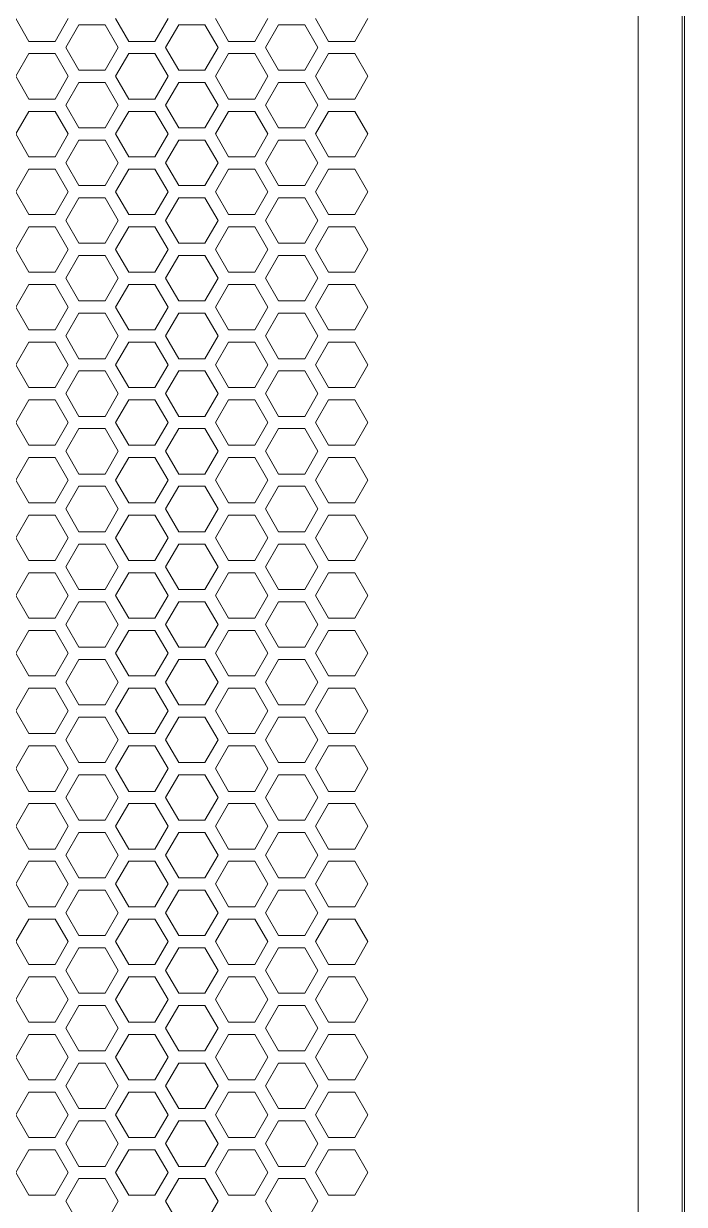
# Model space of a CAD drawing. Header units: millimetres. Extents: x -10 to 46, y -17 to 110.
# Drawn here: x 25.62 to 31.92, y 39.26 to 50.52 of the extents above; entities that cross this region are included whole.
import ezdxf

# ---------------------------------------------------------------- set-up
doc = ezdxf.new("R2010")
doc.units = ezdxf.units.MM

msp = doc.modelspace()

# ---------------------------------------------------------------- linework, layer by layer
at = {"lineweight": 18}
for p, q in [((31.481, 109.983), (31.481, 10.7)), ((31.901, 109.983), (31.901, 10.7)), ((31.921, 10.7), (31.921, 108.523)), ((25.543, 50.568), (25.668, 50.351)), ((25.918, 50.351), (26.043, 50.568)), ((26.495, 50.568), (26.62, 50.351)), ((26.87, 50.351), (26.995, 50.568)), ((27.448, 50.568), (27.573, 50.351)), ((27.823, 50.351), (27.948, 50.568)), ((28.401, 50.568), (28.526, 50.351)), ((28.776, 50.351), (28.901, 50.568)), ((26.144, 50.509), (26.019, 50.293)), ((26.394, 50.509), (26.144, 50.509)), ((26.519, 50.293), (26.394, 50.509)), ((27.097, 50.509), (26.972, 50.293)), ((27.347, 50.509), (27.097, 50.509)), ((27.472, 50.293), (27.347, 50.509)), ((28.049, 50.509), (27.924, 50.293)), ((28.299, 50.509), (28.049, 50.509)), ((28.424, 50.293), (28.299, 50.509)), ((25.668, 50.351), (25.918, 50.351)), ((26.62, 50.351), (26.87, 50.351)), ((27.573, 50.351), (27.823, 50.351)), ((28.526, 50.351), (28.776, 50.351)), ((25.668, 50.234), (25.543, 50.018)), ((25.918, 50.234), (25.668, 50.234)), ((26.043, 50.018), (25.918, 50.234)), ((26.019, 50.293), (26.144, 50.076)), ((26.394, 50.076), (26.519, 50.293)), ((26.62, 50.234), (26.495, 50.018)), ((26.87, 50.234), (26.62, 50.234)), ((26.995, 50.018), (26.87, 50.234)), ((26.972, 50.293), (27.097, 50.076)), ((27.347, 50.076), (27.472, 50.293)), ((27.573, 50.234), (27.448, 50.018)), ((27.823, 50.234), (27.573, 50.234)), ((27.948, 50.018), (27.823, 50.234)), ((27.924, 50.293), (28.049, 50.076)), ((28.299, 50.076), (28.424, 50.293)), ((28.526, 50.234), (28.401, 50.018)), ((28.776, 50.234), (28.526, 50.234)), ((28.901, 50.018), (28.776, 50.234)), ((25.543, 50.018), (25.668, 49.801)), ((25.918, 49.801), (26.043, 50.018)), ((26.144, 50.076), (26.394, 50.076)), ((26.495, 50.018), (26.62, 49.801)), ((26.87, 49.801), (26.995, 50.018)), ((27.097, 50.076), (27.347, 50.076)), ((27.448, 50.018), (27.573, 49.801)), ((27.823, 49.801), (27.948, 50.018)), ((28.049, 50.076), (28.299, 50.076)), ((28.401, 50.018), (28.526, 49.801)), ((28.776, 49.801), (28.901, 50.018)), ((26.144, 49.959), (26.019, 49.743)), ((26.394, 49.959), (26.144, 49.959)), ((26.519, 49.743), (26.394, 49.959)), ((27.097, 49.959), (26.972, 49.743)), ((27.347, 49.959), (27.097, 49.959)), ((27.472, 49.743), (27.347, 49.959)), ((28.049, 49.959), (27.924, 49.743)), ((28.299, 49.959), (28.049, 49.959)), ((28.424, 49.743), (28.299, 49.959)), ((25.668, 49.801), (25.918, 49.801)), ((26.62, 49.801), (26.87, 49.801)), ((27.573, 49.801), (27.823, 49.801)), ((28.526, 49.801), (28.776, 49.801)), ((25.668, 49.684), (25.543, 49.468)), ((25.918, 49.684), (25.668, 49.684)), ((26.043, 49.468), (25.918, 49.684)), ((26.019, 49.743), (26.144, 49.526)), ((26.394, 49.526), (26.519, 49.743)), ((26.62, 49.684), (26.495, 49.468)), ((26.87, 49.684), (26.62, 49.684)), ((26.995, 49.468), (26.87, 49.684)), ((26.972, 49.743), (27.097, 49.526)), ((27.347, 49.526), (27.472, 49.743)), ((27.573, 49.684), (27.448, 49.468)), ((27.823, 49.684), (27.573, 49.684)), ((27.948, 49.468), (27.823, 49.684)), ((27.924, 49.743), (28.049, 49.526)), ((28.299, 49.526), (28.424, 49.743)), ((28.526, 49.684), (28.401, 49.468)), ((28.776, 49.684), (28.526, 49.684)), ((28.901, 49.468), (28.776, 49.684)), ((25.543, 49.468), (25.668, 49.251)), ((25.918, 49.251), (26.043, 49.468)), ((26.144, 49.526), (26.394, 49.526)), ((26.495, 49.468), (26.62, 49.251)), ((26.87, 49.251), (26.995, 49.468)), ((27.097, 49.526), (27.347, 49.526)), ((27.448, 49.468), (27.573, 49.251)), ((27.823, 49.251), (27.948, 49.468)), ((28.049, 49.526), (28.299, 49.526)), ((28.401, 49.468), (28.526, 49.251)), ((28.776, 49.251), (28.901, 49.468)), ((26.144, 49.409), (26.019, 49.193)), ((26.394, 49.409), (26.144, 49.409)), ((26.519, 49.193), (26.394, 49.409)), ((27.097, 49.409), (26.972, 49.193)), ((27.347, 49.409), (27.097, 49.409)), ((27.472, 49.193), (27.347, 49.409)), ((28.049, 49.409), (27.924, 49.193)), ((28.299, 49.409), (28.049, 49.409)), ((28.424, 49.193), (28.299, 49.409)), ((25.668, 49.251), (25.918, 49.251)), ((26.62, 49.251), (26.87, 49.251)), ((27.573, 49.251), (27.823, 49.251)), ((28.526, 49.251), (28.776, 49.251)), ((25.668, 49.134), (25.543, 48.918)), ((25.918, 49.134), (25.668, 49.134)), ((26.043, 48.918), (25.918, 49.134)), ((26.019, 49.193), (26.144, 48.976)), ((26.394, 48.976), (26.519, 49.193)), ((26.62, 49.134), (26.495, 48.918)), ((26.87, 49.134), (26.62, 49.134)), ((26.995, 48.918), (26.87, 49.134)), ((26.972, 49.193), (27.097, 48.976)), ((27.347, 48.976), (27.472, 49.193)), ((27.573, 49.134), (27.448, 48.918)), ((27.823, 49.134), (27.573, 49.134)), ((27.948, 48.918), (27.823, 49.134)), ((27.924, 49.193), (28.049, 48.976)), ((28.299, 48.976), (28.424, 49.193)), ((28.526, 49.134), (28.401, 48.918)), ((28.776, 49.134), (28.526, 49.134)), ((28.901, 48.918), (28.776, 49.134)), ((26.144, 48.976), (26.394, 48.976)), ((27.097, 48.976), (27.347, 48.976)), ((28.049, 48.976), (28.299, 48.976)), ((25.543, 48.918), (25.668, 48.701)), ((25.918, 48.701), (26.043, 48.918)), ((26.144, 48.859), (26.019, 48.643)), ((26.394, 48.859), (26.144, 48.859)), ((26.519, 48.643), (26.394, 48.859)), ((26.495, 48.918), (26.62, 48.701)), ((26.87, 48.701), (26.995, 48.918)), ((27.097, 48.859), (26.972, 48.643)), ((27.347, 48.859), (27.097, 48.859)), ((27.472, 48.643), (27.347, 48.859)), ((27.448, 48.918), (27.573, 48.701)), ((27.823, 48.701), (27.948, 48.918)), ((28.049, 48.859), (27.924, 48.643)), ((28.299, 48.859), (28.049, 48.859)), ((28.424, 48.643), (28.299, 48.859)), ((28.401, 48.918), (28.526, 48.701)), ((28.776, 48.701), (28.901, 48.918)), ((25.668, 48.701), (25.918, 48.701)), ((26.019, 48.643), (26.144, 48.426)), ((26.394, 48.426), (26.519, 48.643)), ((26.62, 48.701), (26.87, 48.701)), ((26.972, 48.643), (27.097, 48.426)), ((27.347, 48.426), (27.472, 48.643)), ((27.573, 48.701), (27.823, 48.701)), ((27.924, 48.643), (28.049, 48.426)), ((28.299, 48.426), (28.424, 48.643)), ((28.526, 48.701), (28.776, 48.701)), ((25.668, 48.584), (25.543, 48.368)), ((25.918, 48.584), (25.668, 48.584)), ((26.043, 48.368), (25.918, 48.584)), ((26.62, 48.584), (26.495, 48.368)), ((26.87, 48.584), (26.62, 48.584)), ((26.995, 48.368), (26.87, 48.584)), ((27.573, 48.584), (27.448, 48.368)), ((27.823, 48.584), (27.573, 48.584)), ((27.948, 48.368), (27.823, 48.584)), ((28.526, 48.584), (28.401, 48.368)), ((28.776, 48.584), (28.526, 48.584)), ((28.901, 48.368), (28.776, 48.584)), ((26.144, 48.426), (26.394, 48.426)), ((27.097, 48.426), (27.347, 48.426)), ((28.049, 48.426), (28.299, 48.426)), ((25.543, 48.368), (25.668, 48.151)), ((25.918, 48.151), (26.043, 48.368)), ((26.144, 48.309), (26.019, 48.093)), ((26.394, 48.309), (26.144, 48.309)), ((26.519, 48.093), (26.394, 48.309)), ((26.495, 48.368), (26.62, 48.151)), ((26.87, 48.151), (26.995, 48.368)), ((27.097, 48.309), (26.972, 48.093)), ((27.347, 48.309), (27.097, 48.309)), ((27.472, 48.093), (27.347, 48.309)), ((27.448, 48.368), (27.573, 48.151)), ((27.823, 48.151), (27.948, 48.368)), ((28.049, 48.309), (27.924, 48.093)), ((28.299, 48.309), (28.049, 48.309)), ((28.424, 48.093), (28.299, 48.309)), ((28.401, 48.368), (28.526, 48.151)), ((28.776, 48.151), (28.901, 48.368)), ((25.668, 48.151), (25.918, 48.151)), ((26.019, 48.093), (26.144, 47.876)), ((26.394, 47.876), (26.519, 48.093)), ((26.62, 48.151), (26.87, 48.151)), ((26.972, 48.093), (27.097, 47.876)), ((27.347, 47.876), (27.472, 48.093)), ((27.573, 48.151), (27.823, 48.151)), ((27.924, 48.093), (28.049, 47.876)), ((28.299, 47.876), (28.424, 48.093)), ((28.526, 48.151), (28.776, 48.151)), ((25.668, 48.034), (25.543, 47.818)), ((25.918, 48.034), (25.668, 48.034)), ((26.043, 47.818), (25.918, 48.034)), ((26.62, 48.034), (26.495, 47.818)), ((26.87, 48.034), (26.62, 48.034)), ((26.995, 47.818), (26.87, 48.034)), ((27.573, 48.034), (27.448, 47.818)), ((27.823, 48.034), (27.573, 48.034)), ((27.948, 47.818), (27.823, 48.034)), ((28.526, 48.034), (28.401, 47.818)), ((28.776, 48.034), (28.526, 48.034)), ((28.901, 47.818), (28.776, 48.034)), ((26.144, 47.876), (26.394, 47.876)), ((27.097, 47.876), (27.347, 47.876)), ((28.049, 47.876), (28.299, 47.876)), ((25.543, 47.818), (25.668, 47.601)), ((25.918, 47.601), (26.043, 47.818)), ((26.144, 47.759), (26.019, 47.543)), ((26.394, 47.759), (26.144, 47.759)), ((26.519, 47.543), (26.394, 47.759)), ((26.495, 47.818), (26.62, 47.601)), ((26.87, 47.601), (26.995, 47.818)), ((27.097, 47.759), (26.972, 47.543)), ((27.347, 47.759), (27.097, 47.759)), ((27.472, 47.543), (27.347, 47.759)), ((27.448, 47.818), (27.573, 47.601)), ((27.823, 47.601), (27.948, 47.818)), ((28.049, 47.759), (27.924, 47.543)), ((28.299, 47.759), (28.049, 47.759)), ((28.424, 47.543), (28.299, 47.759)), ((28.401, 47.818), (28.526, 47.601)), ((28.776, 47.601), (28.901, 47.818)), ((25.668, 47.601), (25.918, 47.601)), ((26.019, 47.543), (26.144, 47.326)), ((26.394, 47.326), (26.519, 47.543)), ((26.62, 47.601), (26.87, 47.601)), ((26.972, 47.543), (27.097, 47.326)), ((27.347, 47.326), (27.472, 47.543)), ((27.573, 47.601), (27.823, 47.601)), ((27.924, 47.543), (28.049, 47.326)), ((28.299, 47.326), (28.424, 47.543)), ((28.526, 47.601), (28.776, 47.601)), ((25.668, 47.484), (25.543, 47.268)), ((25.918, 47.484), (25.668, 47.484)), ((26.043, 47.268), (25.918, 47.484)), ((26.62, 47.484), (26.495, 47.268)), ((26.87, 47.484), (26.62, 47.484)), ((26.995, 47.268), (26.87, 47.484)), ((27.573, 47.484), (27.448, 47.268)), ((27.823, 47.484), (27.573, 47.484)), ((27.948, 47.268), (27.823, 47.484)), ((28.526, 47.484), (28.401, 47.268)), ((28.776, 47.484), (28.526, 47.484)), ((28.901, 47.268), (28.776, 47.484)), ((26.144, 47.326), (26.394, 47.326)), ((27.097, 47.326), (27.347, 47.326)), ((28.049, 47.326), (28.299, 47.326)), ((25.543, 47.268), (25.668, 47.051)), ((25.918, 47.051), (26.043, 47.268)), ((26.144, 47.209), (26.019, 46.993)), ((26.394, 47.209), (26.144, 47.209)), ((26.519, 46.993), (26.394, 47.209)), ((26.495, 47.268), (26.62, 47.051)), ((26.87, 47.051), (26.995, 47.268)), ((27.097, 47.209), (26.972, 46.993)), ((27.347, 47.209), (27.097, 47.209)), ((27.472, 46.993), (27.347, 47.209)), ((27.448, 47.268), (27.573, 47.051)), ((27.823, 47.051), (27.948, 47.268)), ((28.049, 47.209), (27.924, 46.993)), ((28.299, 47.209), (28.049, 47.209)), ((28.424, 46.993), (28.299, 47.209)), ((28.401, 47.268), (28.526, 47.051)), ((28.776, 47.051), (28.901, 47.268)), ((25.668, 47.051), (25.918, 47.051)), ((26.019, 46.993), (26.144, 46.776)), ((26.394, 46.776), (26.519, 46.993)), ((26.62, 47.051), (26.87, 47.051)), ((26.972, 46.993), (27.097, 46.776)), ((27.347, 46.776), (27.472, 46.993)), ((27.573, 47.051), (27.823, 47.051)), ((27.924, 46.993), (28.049, 46.776)), ((28.299, 46.776), (28.424, 46.993)), ((28.526, 47.051), (28.776, 47.051)), ((25.668, 46.934), (25.543, 46.718)), ((25.918, 46.934), (25.668, 46.934)), ((26.043, 46.718), (25.918, 46.934)), ((26.62, 46.934), (26.495, 46.718)), ((26.87, 46.934), (26.62, 46.934)), ((26.995, 46.718), (26.87, 46.934)), ((27.573, 46.934), (27.448, 46.718)), ((27.823, 46.934), (27.573, 46.934)), ((27.948, 46.718), (27.823, 46.934)), ((28.526, 46.934), (28.401, 46.718)), ((28.776, 46.934), (28.526, 46.934)), ((28.901, 46.718), (28.776, 46.934)), ((25.543, 46.718), (25.668, 46.501)), ((25.918, 46.501), (26.043, 46.718)), ((26.144, 46.776), (26.394, 46.776)), ((26.495, 46.718), (26.62, 46.501)), ((26.87, 46.501), (26.995, 46.718)), ((27.097, 46.776), (27.347, 46.776)), ((27.448, 46.718), (27.573, 46.501)), ((27.823, 46.501), (27.948, 46.718)), ((28.049, 46.776), (28.299, 46.776)), ((28.401, 46.718), (28.526, 46.501)), ((28.776, 46.501), (28.901, 46.718)), ((26.144, 46.659), (26.019, 46.443)), ((26.394, 46.659), (26.144, 46.659)), ((26.519, 46.443), (26.394, 46.659)), ((27.097, 46.659), (26.972, 46.443)), ((27.347, 46.659), (27.097, 46.659)), ((27.472, 46.443), (27.347, 46.659)), ((28.049, 46.659), (27.924, 46.443)), ((28.299, 46.659), (28.049, 46.659)), ((28.424, 46.443), (28.299, 46.659)), ((25.668, 46.501), (25.918, 46.501)), ((26.62, 46.501), (26.87, 46.501)), ((27.573, 46.501), (27.823, 46.501)), ((28.526, 46.501), (28.776, 46.501)), ((25.668, 46.384), (25.543, 46.168)), ((25.918, 46.384), (25.668, 46.384)), ((26.043, 46.168), (25.918, 46.384)), ((26.019, 46.443), (26.144, 46.226)), ((26.394, 46.226), (26.519, 46.443)), ((26.62, 46.384), (26.495, 46.168)), ((26.87, 46.384), (26.62, 46.384)), ((26.995, 46.168), (26.87, 46.384)), ((26.972, 46.443), (27.097, 46.226)), ((27.347, 46.226), (27.472, 46.443)), ((27.573, 46.384), (27.448, 46.168)), ((27.823, 46.384), (27.573, 46.384)), ((27.948, 46.168), (27.823, 46.384)), ((27.924, 46.443), (28.049, 46.226)), ((28.299, 46.226), (28.424, 46.443)), ((28.526, 46.384), (28.401, 46.168)), ((28.776, 46.384), (28.526, 46.384)), ((28.901, 46.168), (28.776, 46.384)), ((25.543, 46.168), (25.668, 45.951)), ((25.918, 45.951), (26.043, 46.168)), ((26.144, 46.226), (26.394, 46.226)), ((26.495, 46.168), (26.62, 45.951)), ((26.87, 45.951), (26.995, 46.168)), ((27.097, 46.226), (27.347, 46.226)), ((27.448, 46.168), (27.573, 45.951)), ((27.823, 45.951), (27.948, 46.168)), ((28.049, 46.226), (28.299, 46.226)), ((28.401, 46.168), (28.526, 45.951)), ((28.776, 45.951), (28.901, 46.168)), ((26.144, 46.109), (26.019, 45.893)), ((26.394, 46.109), (26.144, 46.109)), ((26.519, 45.893), (26.394, 46.109)), ((27.097, 46.109), (26.972, 45.893)), ((27.347, 46.109), (27.097, 46.109)), ((27.472, 45.893), (27.347, 46.109)), ((28.049, 46.109), (27.924, 45.893)), ((28.299, 46.109), (28.049, 46.109)), ((28.424, 45.893), (28.299, 46.109)), ((25.668, 45.951), (25.918, 45.951)), ((26.62, 45.951), (26.87, 45.951)), ((27.573, 45.951), (27.823, 45.951)), ((28.526, 45.951), (28.776, 45.951)), ((25.668, 45.834), (25.543, 45.618)), ((25.918, 45.834), (25.668, 45.834)), ((26.043, 45.618), (25.918, 45.834)), ((26.019, 45.893), (26.144, 45.676)), ((26.394, 45.676), (26.519, 45.893)), ((26.62, 45.834), (26.495, 45.618)), ((26.87, 45.834), (26.62, 45.834)), ((26.995, 45.618), (26.87, 45.834)), ((26.972, 45.893), (27.097, 45.676)), ((27.347, 45.676), (27.472, 45.893)), ((27.573, 45.834), (27.448, 45.618)), ((27.823, 45.834), (27.573, 45.834)), ((27.948, 45.618), (27.823, 45.834)), ((27.924, 45.893), (28.049, 45.676)), ((28.299, 45.676), (28.424, 45.893)), ((28.526, 45.834), (28.401, 45.618)), ((28.776, 45.834), (28.526, 45.834)), ((28.901, 45.618), (28.776, 45.834)), ((25.543, 45.618), (25.668, 45.401)), ((25.918, 45.401), (26.043, 45.618)), ((26.144, 45.676), (26.394, 45.676)), ((26.495, 45.618), (26.62, 45.401)), ((26.87, 45.401), (26.995, 45.618)), ((27.097, 45.676), (27.347, 45.676)), ((27.448, 45.618), (27.573, 45.401)), ((27.823, 45.401), (27.948, 45.618)), ((28.049, 45.676), (28.299, 45.676)), ((28.401, 45.618), (28.526, 45.401)), ((28.776, 45.401), (28.901, 45.618)), ((26.144, 45.559), (26.019, 45.343)), ((26.394, 45.559), (26.144, 45.559)), ((26.519, 45.343), (26.394, 45.559)), ((27.097, 45.559), (26.972, 45.343)), ((27.347, 45.559), (27.097, 45.559)), ((27.472, 45.343), (27.347, 45.559)), ((28.049, 45.559), (27.924, 45.343)), ((28.299, 45.559), (28.049, 45.559)), ((28.424, 45.343), (28.299, 45.559)), ((25.668, 45.401), (25.918, 45.401)), ((26.62, 45.401), (26.87, 45.401)), ((27.573, 45.401), (27.823, 45.401)), ((28.526, 45.401), (28.776, 45.401)), ((25.668, 45.284), (25.543, 45.068)), ((25.918, 45.284), (25.668, 45.284)), ((26.043, 45.068), (25.918, 45.284)), ((26.019, 45.343), (26.144, 45.126)), ((26.394, 45.126), (26.519, 45.343)), ((26.62, 45.284), (26.495, 45.068)), ((26.87, 45.284), (26.62, 45.284)), ((26.995, 45.068), (26.87, 45.284)), ((26.972, 45.343), (27.097, 45.126)), ((27.347, 45.126), (27.472, 45.343)), ((27.573, 45.284), (27.448, 45.068)), ((27.823, 45.284), (27.573, 45.284)), ((27.948, 45.068), (27.823, 45.284)), ((27.924, 45.343), (28.049, 45.126)), ((28.299, 45.126), (28.424, 45.343)), ((28.526, 45.284), (28.401, 45.068)), ((28.776, 45.284), (28.526, 45.284)), ((28.901, 45.068), (28.776, 45.284)), ((25.543, 45.068), (25.668, 44.851)), ((25.918, 44.851), (26.043, 45.068)), ((26.144, 45.126), (26.394, 45.126)), ((26.495, 45.068), (26.62, 44.851)), ((26.87, 44.851), (26.995, 45.068)), ((27.097, 45.126), (27.347, 45.126)), ((27.448, 45.068), (27.573, 44.851)), ((27.823, 44.851), (27.948, 45.068)), ((28.049, 45.126), (28.299, 45.126)), ((28.401, 45.068), (28.526, 44.851)), ((28.776, 44.851), (28.901, 45.068)), ((26.144, 45.009), (26.019, 44.793)), ((26.394, 45.009), (26.144, 45.009)), ((26.519, 44.793), (26.394, 45.009)), ((27.097, 45.009), (26.972, 44.793)), ((27.347, 45.009), (27.097, 45.009)), ((27.472, 44.793), (27.347, 45.009)), ((28.049, 45.009), (27.924, 44.793)), ((28.299, 45.009), (28.049, 45.009)), ((28.424, 44.793), (28.299, 45.009)), ((25.668, 44.851), (25.918, 44.851)), ((26.62, 44.851), (26.87, 44.851)), ((27.573, 44.851), (27.823, 44.851)), ((28.526, 44.851), (28.776, 44.851)), ((25.668, 44.734), (25.543, 44.518)), ((25.918, 44.734), (25.668, 44.734)), ((26.043, 44.518), (25.918, 44.734)), ((26.019, 44.793), (26.144, 44.576)), ((26.394, 44.576), (26.519, 44.793)), ((26.62, 44.734), (26.495, 44.518)), ((26.87, 44.734), (26.62, 44.734)), ((26.995, 44.518), (26.87, 44.734)), ((26.972, 44.793), (27.097, 44.576)), ((27.347, 44.576), (27.472, 44.793)), ((27.573, 44.734), (27.448, 44.518)), ((27.823, 44.734), (27.573, 44.734)), ((27.948, 44.518), (27.823, 44.734)), ((27.924, 44.793), (28.049, 44.576)), ((28.299, 44.576), (28.424, 44.793)), ((28.526, 44.734), (28.401, 44.518)), ((28.776, 44.734), (28.526, 44.734)), ((28.901, 44.518), (28.776, 44.734)), ((25.543, 44.518), (25.668, 44.301)), ((25.918, 44.301), (26.043, 44.518)), ((26.144, 44.576), (26.394, 44.576)), ((26.495, 44.518), (26.62, 44.301)), ((26.87, 44.301), (26.995, 44.518)), ((27.097, 44.576), (27.347, 44.576)), ((27.448, 44.518), (27.573, 44.301)), ((27.823, 44.301), (27.948, 44.518)), ((28.049, 44.576), (28.299, 44.576)), ((28.401, 44.518), (28.526, 44.301)), ((28.776, 44.301), (28.901, 44.518)), ((26.144, 44.459), (26.019, 44.243)), ((26.394, 44.459), (26.144, 44.459)), ((26.519, 44.243), (26.394, 44.459)), ((27.097, 44.459), (26.972, 44.243)), ((27.347, 44.459), (27.097, 44.459)), ((27.472, 44.243), (27.347, 44.459)), ((28.049, 44.459), (27.924, 44.243)), ((28.299, 44.459), (28.049, 44.459)), ((28.424, 44.243), (28.299, 44.459)), ((25.668, 44.301), (25.918, 44.301)), ((26.019, 44.243), (26.144, 44.026)), ((26.394, 44.026), (26.519, 44.243)), ((26.62, 44.301), (26.87, 44.301)), ((26.972, 44.243), (27.097, 44.026)), ((27.347, 44.026), (27.472, 44.243)), ((27.573, 44.301), (27.823, 44.301)), ((27.924, 44.243), (28.049, 44.026)), ((28.299, 44.026), (28.424, 44.243)), ((28.526, 44.301), (28.776, 44.301)), ((25.668, 44.184), (25.543, 43.968)), ((25.918, 44.184), (25.668, 44.184)), ((26.043, 43.968), (25.918, 44.184)), ((26.62, 44.184), (26.495, 43.968)), ((26.87, 44.184), (26.62, 44.184)), ((26.995, 43.968), (26.87, 44.184)), ((27.573, 44.184), (27.448, 43.968)), ((27.823, 44.184), (27.573, 44.184)), ((27.948, 43.968), (27.823, 44.184)), ((28.526, 44.184), (28.401, 43.968)), ((28.776, 44.184), (28.526, 44.184)), ((28.901, 43.968), (28.776, 44.184)), ((26.144, 44.026), (26.394, 44.026)), ((27.097, 44.026), (27.347, 44.026)), ((28.049, 44.026), (28.299, 44.026)), ((25.543, 43.968), (25.668, 43.751)), ((25.918, 43.751), (26.043, 43.968)), ((26.144, 43.909), (26.019, 43.693)), ((26.394, 43.909), (26.144, 43.909)), ((26.519, 43.693), (26.394, 43.909)), ((26.495, 43.968), (26.62, 43.751)), ((26.87, 43.751), (26.995, 43.968)), ((27.097, 43.909), (26.972, 43.693)), ((27.347, 43.909), (27.097, 43.909)), ((27.472, 43.693), (27.347, 43.909)), ((27.448, 43.968), (27.573, 43.751)), ((27.823, 43.751), (27.948, 43.968)), ((28.049, 43.909), (27.924, 43.693)), ((28.299, 43.909), (28.049, 43.909)), ((28.424, 43.693), (28.299, 43.909)), ((28.401, 43.968), (28.526, 43.751)), ((28.776, 43.751), (28.901, 43.968)), ((25.668, 43.751), (25.918, 43.751)), ((26.019, 43.693), (26.144, 43.476)), ((26.394, 43.476), (26.519, 43.693)), ((26.62, 43.751), (26.87, 43.751)), ((26.972, 43.693), (27.097, 43.476)), ((27.347, 43.476), (27.472, 43.693)), ((27.573, 43.751), (27.823, 43.751)), ((27.924, 43.693), (28.049, 43.476)), ((28.299, 43.476), (28.424, 43.693)), ((28.526, 43.751), (28.776, 43.751)), ((25.668, 43.634), (25.543, 43.418)), ((25.918, 43.634), (25.668, 43.634)), ((26.043, 43.418), (25.918, 43.634)), ((26.62, 43.634), (26.495, 43.418)), ((26.87, 43.634), (26.62, 43.634)), ((26.995, 43.418), (26.87, 43.634)), ((27.573, 43.634), (27.448, 43.418)), ((27.823, 43.634), (27.573, 43.634)), ((27.948, 43.418), (27.823, 43.634)), ((28.526, 43.634), (28.401, 43.418)), ((28.776, 43.634), (28.526, 43.634)), ((28.901, 43.418), (28.776, 43.634)), ((26.144, 43.476), (26.394, 43.476)), ((27.097, 43.476), (27.347, 43.476)), ((28.049, 43.476), (28.299, 43.476)), ((25.543, 43.418), (25.668, 43.201)), ((25.918, 43.201), (26.043, 43.418)), ((26.144, 43.359), (26.019, 43.143)), ((26.394, 43.359), (26.144, 43.359)), ((26.519, 43.143), (26.394, 43.359)), ((26.495, 43.418), (26.62, 43.201)), ((26.87, 43.201), (26.995, 43.418)), ((27.097, 43.359), (26.972, 43.143)), ((27.347, 43.359), (27.097, 43.359)), ((27.472, 43.143), (27.347, 43.359)), ((27.448, 43.418), (27.573, 43.201)), ((27.823, 43.201), (27.948, 43.418)), ((28.049, 43.359), (27.924, 43.143)), ((28.299, 43.359), (28.049, 43.359)), ((28.424, 43.143), (28.299, 43.359)), ((28.401, 43.418), (28.526, 43.201)), ((28.776, 43.201), (28.901, 43.418)), ((25.668, 43.201), (25.918, 43.201)), ((26.019, 43.143), (26.144, 42.926)), ((26.394, 42.926), (26.519, 43.143)), ((26.62, 43.201), (26.87, 43.201)), ((26.972, 43.143), (27.097, 42.926)), ((27.347, 42.926), (27.472, 43.143)), ((27.573, 43.201), (27.823, 43.201)), ((27.924, 43.143), (28.049, 42.926)), ((28.299, 42.926), (28.424, 43.143)), ((28.526, 43.201), (28.776, 43.201)), ((25.668, 43.084), (25.543, 42.868)), ((25.918, 43.084), (25.668, 43.084)), ((26.043, 42.868), (25.918, 43.084)), ((26.62, 43.084), (26.495, 42.868)), ((26.87, 43.084), (26.62, 43.084)), ((26.995, 42.868), (26.87, 43.084)), ((27.573, 43.084), (27.448, 42.868)), ((27.823, 43.084), (27.573, 43.084)), ((27.948, 42.868), (27.823, 43.084)), ((28.526, 43.084), (28.401, 42.868)), ((28.776, 43.084), (28.526, 43.084)), ((28.901, 42.868), (28.776, 43.084)), ((26.144, 42.926), (26.394, 42.926)), ((27.097, 42.926), (27.347, 42.926)), ((28.049, 42.926), (28.299, 42.926)), ((25.543, 42.868), (25.668, 42.651)), ((25.918, 42.651), (26.043, 42.868)), ((26.144, 42.809), (26.019, 42.593)), ((26.394, 42.809), (26.144, 42.809)), ((26.519, 42.593), (26.394, 42.809)), ((26.495, 42.868), (26.62, 42.651)), ((26.87, 42.651), (26.995, 42.868)), ((27.097, 42.809), (26.972, 42.593)), ((27.347, 42.809), (27.097, 42.809)), ((27.472, 42.593), (27.347, 42.809)), ((27.448, 42.868), (27.573, 42.651)), ((27.823, 42.651), (27.948, 42.868)), ((28.049, 42.809), (27.924, 42.593)), ((28.299, 42.809), (28.049, 42.809)), ((28.424, 42.593), (28.299, 42.809)), ((28.401, 42.868), (28.526, 42.651)), ((28.776, 42.651), (28.901, 42.868)), ((25.668, 42.651), (25.918, 42.651)), ((26.019, 42.593), (26.144, 42.376)), ((26.394, 42.376), (26.519, 42.593)), ((26.62, 42.651), (26.87, 42.651)), ((26.972, 42.593), (27.097, 42.376)), ((27.347, 42.376), (27.472, 42.593)), ((27.573, 42.651), (27.823, 42.651)), ((27.924, 42.593), (28.049, 42.376)), ((28.299, 42.376), (28.424, 42.593)), ((28.526, 42.651), (28.776, 42.651)), ((25.668, 42.534), (25.543, 42.318)), ((25.918, 42.534), (25.668, 42.534)), ((26.043, 42.318), (25.918, 42.534)), ((26.62, 42.534), (26.495, 42.318)), ((26.87, 42.534), (26.62, 42.534)), ((26.995, 42.318), (26.87, 42.534)), ((27.573, 42.534), (27.448, 42.318)), ((27.823, 42.534), (27.573, 42.534)), ((27.948, 42.318), (27.823, 42.534)), ((28.526, 42.534), (28.401, 42.318)), ((28.776, 42.534), (28.526, 42.534)), ((28.901, 42.318), (28.776, 42.534)), ((26.144, 42.376), (26.394, 42.376)), ((27.097, 42.376), (27.347, 42.376)), ((28.049, 42.376), (28.299, 42.376)), ((25.543, 42.318), (25.668, 42.101)), ((25.918, 42.101), (26.043, 42.318)), ((26.144, 42.259), (26.019, 42.043)), ((26.394, 42.259), (26.144, 42.259)), ((26.519, 42.043), (26.394, 42.259)), ((26.495, 42.318), (26.62, 42.101)), ((26.87, 42.101), (26.995, 42.318)), ((27.097, 42.259), (26.972, 42.043)), ((27.347, 42.259), (27.097, 42.259)), ((27.472, 42.043), (27.347, 42.259)), ((27.448, 42.318), (27.573, 42.101)), ((27.823, 42.101), (27.948, 42.318)), ((28.049, 42.259), (27.924, 42.043)), ((28.299, 42.259), (28.049, 42.259)), ((28.424, 42.043), (28.299, 42.259)), ((28.401, 42.318), (28.526, 42.101)), ((28.776, 42.101), (28.901, 42.318)), ((25.668, 42.101), (25.918, 42.101)), ((26.019, 42.043), (26.144, 41.826)), ((26.394, 41.826), (26.519, 42.043)), ((26.62, 42.101), (26.87, 42.101)), ((26.972, 42.043), (27.097, 41.826)), ((27.347, 41.826), (27.472, 42.043)), ((27.573, 42.101), (27.823, 42.101)), ((27.924, 42.043), (28.049, 41.826)), ((28.299, 41.826), (28.424, 42.043)), ((28.526, 42.101), (28.776, 42.101)), ((25.668, 41.984), (25.543, 41.768)), ((25.918, 41.984), (25.668, 41.984)), ((26.043, 41.768), (25.918, 41.984)), ((26.62, 41.984), (26.495, 41.768)), ((26.87, 41.984), (26.62, 41.984)), ((26.995, 41.768), (26.87, 41.984)), ((27.573, 41.984), (27.448, 41.768)), ((27.823, 41.984), (27.573, 41.984)), ((27.948, 41.768), (27.823, 41.984)), ((28.526, 41.984), (28.401, 41.768)), ((28.776, 41.984), (28.526, 41.984)), ((28.901, 41.768), (28.776, 41.984)), ((25.543, 41.768), (25.668, 41.551)), ((25.918, 41.551), (26.043, 41.768)), ((26.144, 41.826), (26.394, 41.826)), ((26.495, 41.768), (26.62, 41.551)), ((26.87, 41.551), (26.995, 41.768)), ((27.097, 41.826), (27.347, 41.826)), ((27.448, 41.768), (27.573, 41.551)), ((27.823, 41.551), (27.948, 41.768)), ((28.049, 41.826), (28.299, 41.826)), ((28.401, 41.768), (28.526, 41.551)), ((28.776, 41.551), (28.901, 41.768)), ((26.144, 41.709), (26.019, 41.493)), ((26.394, 41.709), (26.144, 41.709)), ((26.519, 41.493), (26.394, 41.709)), ((27.097, 41.709), (26.972, 41.493)), ((27.347, 41.709), (27.097, 41.709)), ((27.472, 41.493), (27.347, 41.709)), ((28.049, 41.709), (27.924, 41.493)), ((28.299, 41.709), (28.049, 41.709)), ((28.424, 41.493), (28.299, 41.709)), ((25.668, 41.551), (25.918, 41.551)), ((26.62, 41.551), (26.87, 41.551)), ((27.573, 41.551), (27.823, 41.551)), ((28.526, 41.551), (28.776, 41.551)), ((25.668, 41.434), (25.543, 41.218)), ((25.918, 41.434), (25.668, 41.434)), ((26.043, 41.218), (25.918, 41.434)), ((26.019, 41.493), (26.144, 41.276)), ((26.394, 41.276), (26.519, 41.493)), ((26.62, 41.434), (26.495, 41.218)), ((26.87, 41.434), (26.62, 41.434)), ((26.995, 41.218), (26.87, 41.434)), ((26.972, 41.493), (27.097, 41.276)), ((27.347, 41.276), (27.472, 41.493)), ((27.573, 41.434), (27.448, 41.218)), ((27.823, 41.434), (27.573, 41.434)), ((27.948, 41.218), (27.823, 41.434)), ((27.924, 41.493), (28.049, 41.276)), ((28.299, 41.276), (28.424, 41.493)), ((28.526, 41.434), (28.401, 41.218)), ((28.776, 41.434), (28.526, 41.434)), ((28.901, 41.218), (28.776, 41.434)), ((25.543, 41.218), (25.668, 41.001)), ((25.918, 41.001), (26.043, 41.218)), ((26.144, 41.276), (26.394, 41.276)), ((26.495, 41.218), (26.62, 41.001)), ((26.87, 41.001), (26.995, 41.218)), ((27.097, 41.276), (27.347, 41.276)), ((27.448, 41.218), (27.573, 41.001)), ((27.823, 41.001), (27.948, 41.218)), ((28.049, 41.276), (28.299, 41.276)), ((28.401, 41.218), (28.526, 41.001)), ((28.776, 41.001), (28.901, 41.218)), ((26.144, 41.159), (26.019, 40.943)), ((26.394, 41.159), (26.144, 41.159)), ((26.519, 40.943), (26.394, 41.159)), ((27.097, 41.159), (26.972, 40.943)), ((27.347, 41.159), (27.097, 41.159)), ((27.472, 40.943), (27.347, 41.159)), ((28.049, 41.159), (27.924, 40.943)), ((28.299, 41.159), (28.049, 41.159)), ((28.424, 40.943), (28.299, 41.159)), ((25.668, 41.001), (25.918, 41.001)), ((26.62, 41.001), (26.87, 41.001)), ((27.573, 41.001), (27.823, 41.001)), ((28.526, 41.001), (28.776, 41.001)), ((25.668, 40.884), (25.543, 40.668)), ((25.918, 40.884), (25.668, 40.884)), ((26.043, 40.668), (25.918, 40.884)), ((26.019, 40.943), (26.144, 40.726)), ((26.394, 40.726), (26.519, 40.943)), ((26.62, 40.884), (26.495, 40.668)), ((26.87, 40.884), (26.62, 40.884)), ((26.995, 40.668), (26.87, 40.884)), ((26.972, 40.943), (27.097, 40.726)), ((27.347, 40.726), (27.472, 40.943)), ((27.573, 40.884), (27.448, 40.668)), ((27.823, 40.884), (27.573, 40.884)), ((27.948, 40.668), (27.823, 40.884)), ((27.924, 40.943), (28.049, 40.726)), ((28.299, 40.726), (28.424, 40.943)), ((28.526, 40.884), (28.401, 40.668)), ((28.776, 40.884), (28.526, 40.884)), ((28.901, 40.668), (28.776, 40.884)), ((25.543, 40.668), (25.668, 40.451)), ((25.918, 40.451), (26.043, 40.668)), ((26.144, 40.726), (26.394, 40.726)), ((26.495, 40.668), (26.62, 40.451)), ((26.87, 40.451), (26.995, 40.668)), ((27.097, 40.726), (27.347, 40.726)), ((27.448, 40.668), (27.573, 40.451)), ((27.823, 40.451), (27.948, 40.668)), ((28.049, 40.726), (28.299, 40.726)), ((28.401, 40.668), (28.526, 40.451)), ((28.776, 40.451), (28.901, 40.668)), ((26.144, 40.609), (26.019, 40.393)), ((26.394, 40.609), (26.144, 40.609)), ((26.519, 40.393), (26.394, 40.609)), ((27.097, 40.609), (26.972, 40.393)), ((27.347, 40.609), (27.097, 40.609)), ((27.472, 40.393), (27.347, 40.609)), ((28.049, 40.609), (27.924, 40.393)), ((28.299, 40.609), (28.049, 40.609)), ((28.424, 40.393), (28.299, 40.609)), ((25.668, 40.451), (25.918, 40.451)), ((26.62, 40.451), (26.87, 40.451)), ((27.573, 40.451), (27.823, 40.451)), ((28.526, 40.451), (28.776, 40.451)), ((25.668, 40.334), (25.543, 40.118)), ((25.918, 40.334), (25.668, 40.334)), ((26.043, 40.118), (25.918, 40.334)), ((26.019, 40.393), (26.144, 40.176)), ((26.394, 40.176), (26.519, 40.393)), ((26.62, 40.334), (26.495, 40.118)), ((26.87, 40.334), (26.62, 40.334)), ((26.995, 40.118), (26.87, 40.334)), ((26.972, 40.393), (27.097, 40.176)), ((27.347, 40.176), (27.472, 40.393)), ((27.573, 40.334), (27.448, 40.118)), ((27.823, 40.334), (27.573, 40.334)), ((27.948, 40.118), (27.823, 40.334)), ((27.924, 40.393), (28.049, 40.176)), ((28.299, 40.176), (28.424, 40.393)), ((28.526, 40.334), (28.401, 40.118)), ((28.776, 40.334), (28.526, 40.334)), ((28.901, 40.118), (28.776, 40.334)), ((25.543, 40.118), (25.668, 39.901)), ((25.918, 39.901), (26.043, 40.118)), ((26.144, 40.176), (26.394, 40.176)), ((26.495, 40.118), (26.62, 39.901)), ((26.87, 39.901), (26.995, 40.118)), ((27.097, 40.176), (27.347, 40.176)), ((27.448, 40.118), (27.573, 39.901)), ((27.823, 39.901), (27.948, 40.118)), ((28.049, 40.176), (28.299, 40.176)), ((28.401, 40.118), (28.526, 39.901)), ((28.776, 39.901), (28.901, 40.118)), ((26.144, 40.059), (26.019, 39.843)), ((26.394, 40.059), (26.144, 40.059)), ((26.519, 39.843), (26.394, 40.059)), ((27.097, 40.059), (26.972, 39.843)), ((27.347, 40.059), (27.097, 40.059)), ((27.472, 39.843), (27.347, 40.059)), ((28.049, 40.059), (27.924, 39.843)), ((28.299, 40.059), (28.049, 40.059)), ((28.424, 39.843), (28.299, 40.059)), ((25.668, 39.901), (25.918, 39.901)), ((26.62, 39.901), (26.87, 39.901)), ((27.573, 39.901), (27.823, 39.901)), ((28.526, 39.901), (28.776, 39.901)), ((25.668, 39.784), (25.543, 39.568)), ((25.918, 39.784), (25.668, 39.784)), ((26.043, 39.568), (25.918, 39.784)), ((26.019, 39.843), (26.144, 39.626)), ((26.394, 39.626), (26.519, 39.843)), ((26.62, 39.784), (26.495, 39.568)), ((26.87, 39.784), (26.62, 39.784)), ((26.995, 39.568), (26.87, 39.784)), ((26.972, 39.843), (27.097, 39.626)), ((27.347, 39.626), (27.472, 39.843)), ((27.573, 39.784), (27.448, 39.568)), ((27.823, 39.784), (27.573, 39.784)), ((27.948, 39.568), (27.823, 39.784)), ((27.924, 39.843), (28.049, 39.626)), ((28.299, 39.626), (28.424, 39.843)), ((28.526, 39.784), (28.401, 39.568)), ((28.776, 39.784), (28.526, 39.784)), ((28.901, 39.568), (28.776, 39.784)), ((26.144, 39.626), (26.394, 39.626)), ((27.097, 39.626), (27.347, 39.626)), ((28.049, 39.626), (28.299, 39.626)), ((25.543, 39.568), (25.668, 39.351)), ((25.918, 39.351), (26.043, 39.568)), ((26.495, 39.568), (26.62, 39.351)), ((26.87, 39.351), (26.995, 39.568)), ((27.448, 39.568), (27.573, 39.351)), ((27.823, 39.351), (27.948, 39.568)), ((28.401, 39.568), (28.526, 39.351)), ((28.776, 39.351), (28.901, 39.568)), ((26.144, 39.509), (26.019, 39.293)), ((26.394, 39.509), (26.144, 39.509)), ((26.519, 39.293), (26.394, 39.509)), ((27.097, 39.509), (26.972, 39.293)), ((27.347, 39.509), (27.097, 39.509)), ((27.472, 39.293), (27.347, 39.509)), ((28.049, 39.509), (27.924, 39.293)), ((28.299, 39.509), (28.049, 39.509)), ((28.424, 39.293), (28.299, 39.509)), ((25.668, 39.351), (25.918, 39.351)), ((26.019, 39.293), (26.144, 39.076)), ((26.394, 39.076), (26.519, 39.293)), ((26.62, 39.351), (26.87, 39.351)), ((26.972, 39.293), (27.097, 39.076)), ((27.347, 39.076), (27.472, 39.293)), ((27.573, 39.351), (27.823, 39.351)), ((27.924, 39.293), (28.049, 39.076)), ((28.299, 39.076), (28.424, 39.293)), ((28.526, 39.351), (28.776, 39.351))]:
    msp.add_line(p, q, dxfattribs=at)

doc.saveas('drawing.dxf')
